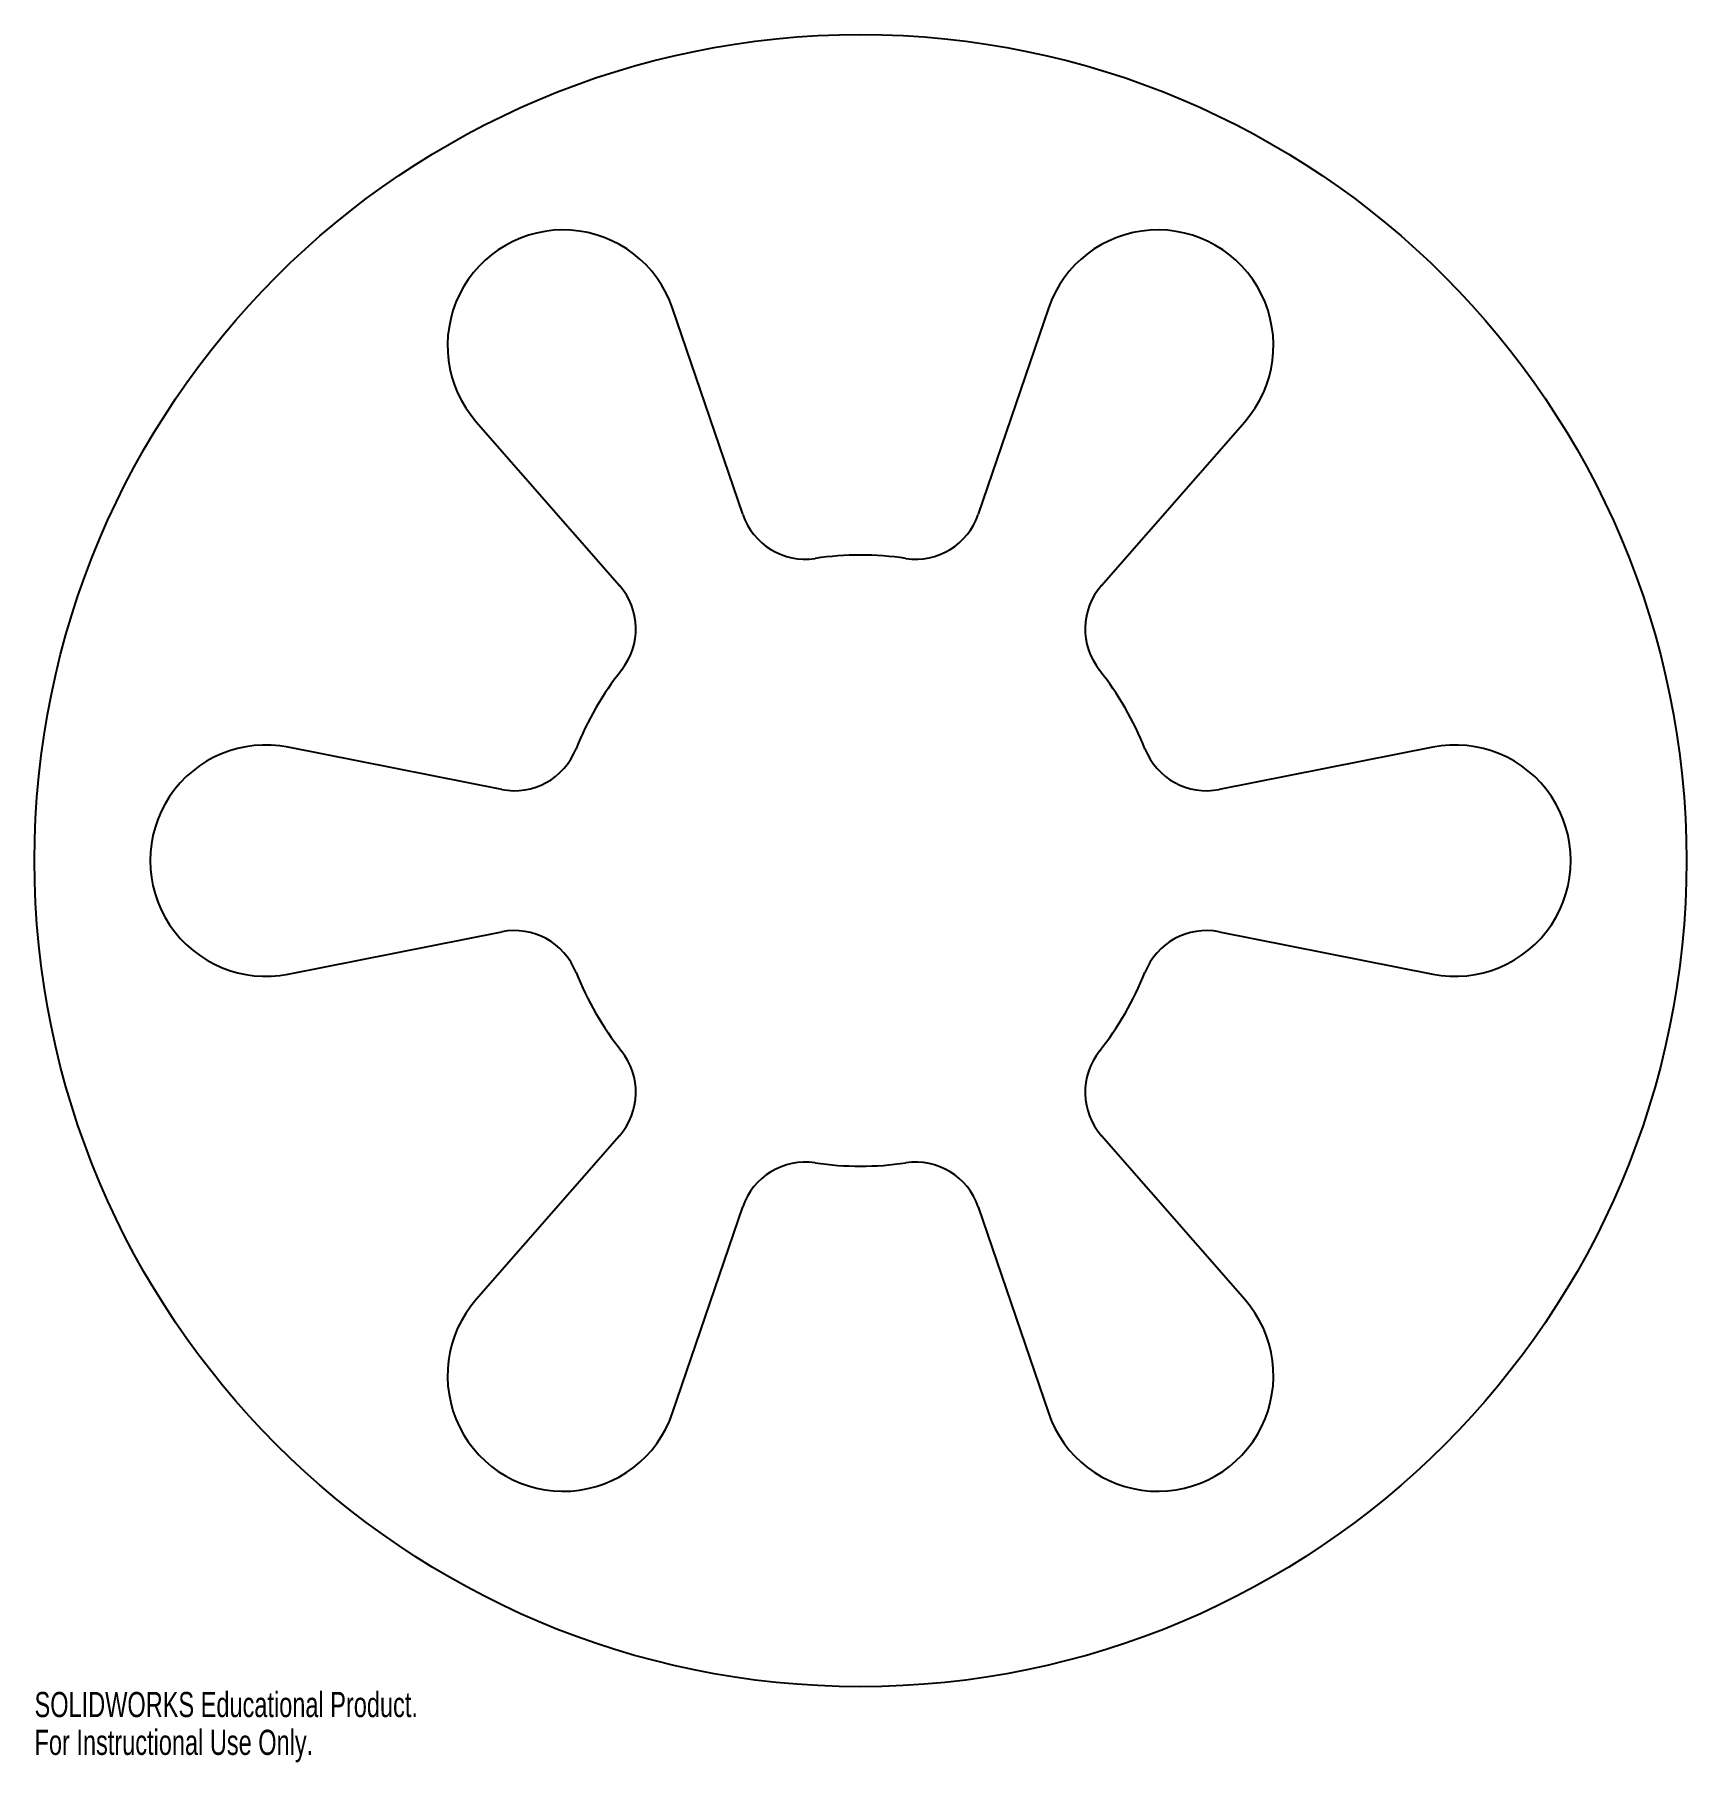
# Model space of a CAD drawing. Header units: inches. Extents: x -6.2 to 6.2, y -6.8 to 6.2.
import ezdxf

# ---------------------------------------------------------------- set-up
doc = ezdxf.new("R2010")
doc.units = ezdxf.units.IN
doc.header["$MEASUREMENT"] = 0
doc.styles.add('SLDTEXTSTYLE0', font='TXT', dxfattribs={"width": 0.7})

msp = doc.modelspace()

# ---------------------------------------------------------------- linework, layer by layer
at = {"color": 7, "linetype": 'Continuous', "lineweight": 25}
for p, q in [((-0.891, 2.62), (-1.422, 4.179)), ((1.422, 4.179), (0.891, 2.62)), ((-2.908, 3.321), (-1.823, 2.082)), ((1.823, 2.082), (2.908, 3.321)), ((-2.715, 0.538), (-4.33, 0.858)), ((4.33, 0.858), (2.715, 0.538)), ((-4.33, -0.858), (-2.715, -0.538)), ((2.715, -0.538), (4.33, -0.858)), ((-1.823, -2.082), (-2.908, -3.321)), ((2.908, -3.321), (1.823, -2.082)), ((-1.422, -4.179), (-0.891, -2.62)), ((0.891, -2.62), (1.422, -4.179))]:
    msp.add_line(p, q, dxfattribs=at)
msp.add_circle((0, 0), 6.25, dxfattribs=at)
for centre, radius, start, end in [((-2.25, 3.897), 0.875, 18.7877, 221.2123), ((2.25, 3.897), 0.875, 318.7877, 161.2123), ((-0.418, 2.781), 0.5, 198.7877, 278.5474), ((0.418, 2.781), 0.5, 261.4526, 341.2123), ((0, 0), 2.312, 81.4526, 98.5474), ((-2.2, 1.753), 0.5, 321.4526, 41.2123), ((2.2, 1.753), 0.5, 138.7877, 218.5474), ((0, 0), 2.312, 141.4526, 158.5474), ((0, 0), 2.312, 21.4526, 38.5474), ((-4.5, 0), 0.875, 78.7877, 281.2123), ((-2.618, 1.029), 0.5, 258.7877, 338.5474), ((2.618, 1.029), 0.5, 201.4526, 281.2123), ((4.5, 0), 0.875, 258.7877, 101.2123), ((-2.618, -1.029), 0.5, 21.4526, 101.2123), ((2.618, -1.029), 0.5, 78.7877, 158.5474), ((0, 0), 2.312, 201.4526, 218.5474), ((0, 0), 2.312, 321.4526, 338.5474), ((-2.2, -1.753), 0.5, 318.7877, 38.5474), ((2.2, -1.753), 0.5, 141.4526, 221.2123), ((-0.418, -2.781), 0.5, 81.4526, 161.2123), ((0, 0), 2.312, 261.4526, 278.5474), ((0.418, -2.781), 0.5, 18.7877, 98.5474), ((-2.25, -3.897), 0.875, 138.7877, 341.2123), ((2.25, -3.897), 0.875, 198.7877, 41.2123)]:
    msp.add_arc(centre, radius, start, end, dxfattribs=at)

# ---------------------------------------------------------------- texts
at = {"color": 7, "linetype": 'Continuous', "char_height": 0.1903, "attachment_point": 1, "style": 'SLDTEXTSTYLE0'}
for s, insert in [('SOLIDWORKS Educational Product.', (-6.25, -6.29)), ('For Instructional Use Only.', (-6.25, -6.576))]:
    msp.add_mtext(s, dxfattribs=dict(at, insert=insert))

doc.saveas('drawing.dxf')
